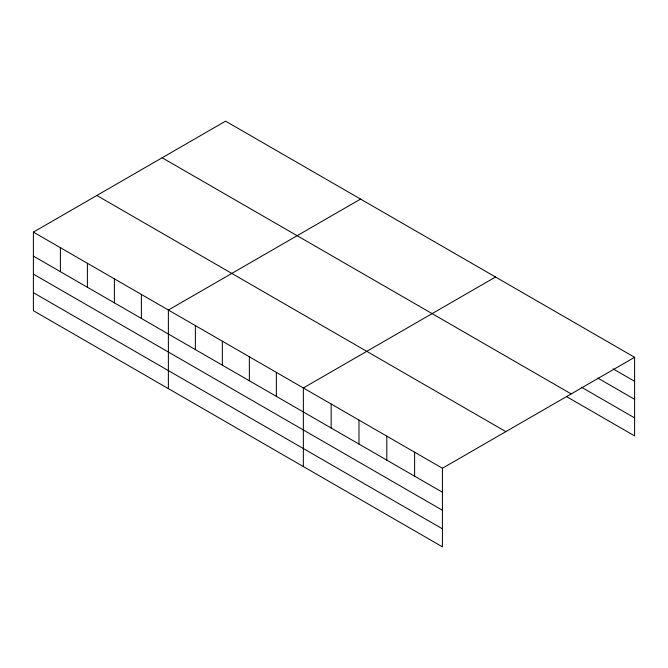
<?xml version="1.0" encoding="UTF-8"?>
<svg xmlns="http://www.w3.org/2000/svg" width="668" height="668" viewBox="0 0 668 668"><rect width="100%" height="100%" fill="white"/><g stroke="black" fill="none" stroke-linecap="round" stroke-linejoin="round"><path stroke-width="1" d="M442.425 510.26L442.425 468.251L33.4 232.105L33.4 310.704L442.425 546.85L442.425 510.26L33.4 274.114M566.414 396.525L634.6 435.895L634.6 357.296L225.575 121.15L33.4 232.105M360.553 199.081L168.378 310.036L168.378 388.626M495.531 277.011L303.356 387.958L303.356 466.556M442.425 468.251L634.6 357.296M613.065 368.861L634.6 381.294M597.818 378.071L634.6 399.314M581.661 387.315L634.6 417.876M162.157 157.765L571.182 393.911M96.818 195.49L505.843 431.637M33.4 256.094L442.425 492.241M33.4 292.684L442.425 528.831M414.611 452.194L414.611 476.184M386.797 436.137L386.797 460.127M358.983 420.08L358.983 444.07M331.169 404.023L331.169 428.013M276.36 372.377L276.36 396.366M249.364 356.787L249.364 380.785M222.369 341.206L222.369 365.196M195.373 325.617L195.373 349.606M141.382 294.446L141.382 318.436M114.387 278.865L114.387 302.854M87.391 263.276L87.391 287.265M60.396 247.686L60.396 271.684"/></g></svg>
